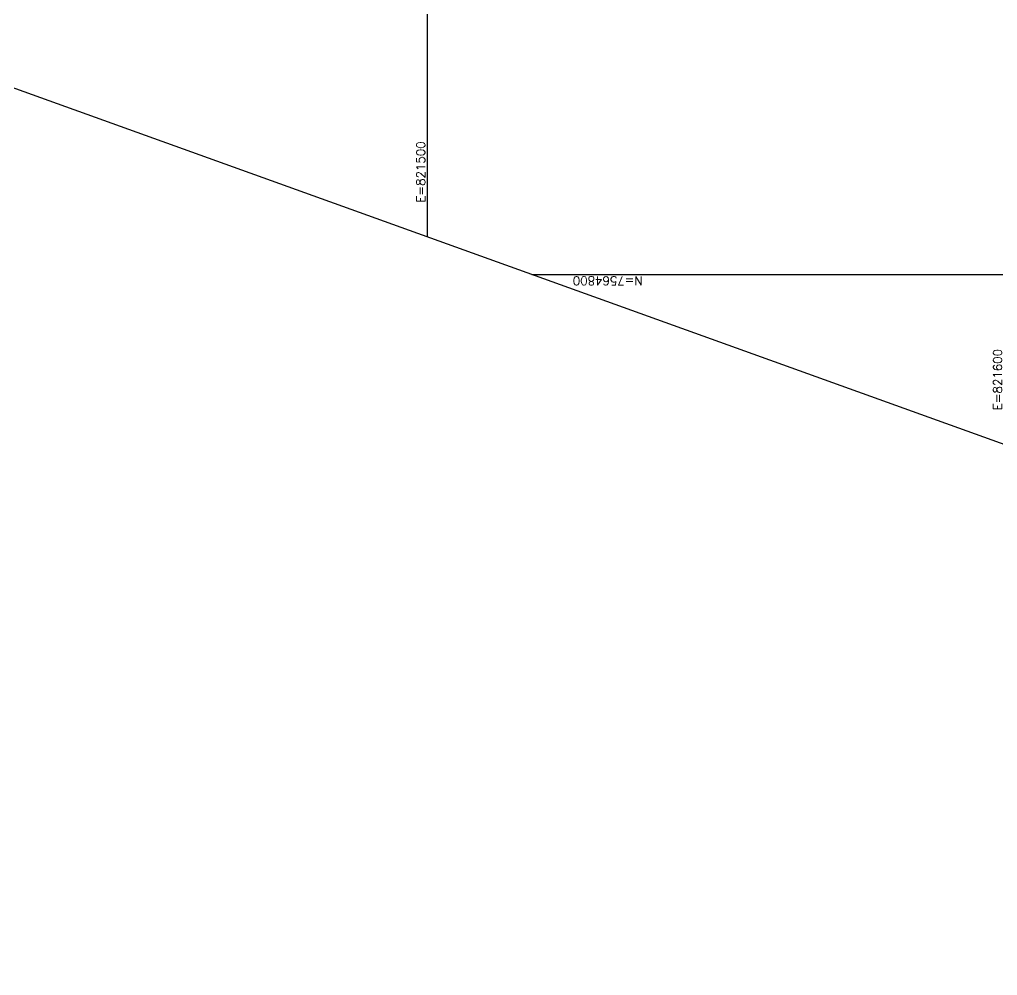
# Model space of a CAD drawing. Header units: metres. Extents: x 820373 to 834957, y 7564678 to 7566875.
# Drawn here: x 821429.3 to 821598.8, y 7564678.5 to 7564844.2 of the extents above; entities that cross this region are included whole.
import ezdxf
from ezdxf.enums import TextEntityAlignment as Align

# ---------------------------------------------------------------- set-up
doc = ezdxf.new("R2010")
doc.units = ezdxf.units.M
doc.layers.add('P-FOLHA', color=4, linetype='Continuous', plot=False)
doc.layers.add('P-MALHA-IMPAR', color=1, linetype='Continuous')
doc.styles.add('R60', font='romans.shx', dxfattribs={"height": 1.5})

# ---------------------------------------------------------------- blocks, each defined once
blk = doc.blocks.new('MALHA-IMPAR')
at = {"layer": 'P-MALHA-IMPAR'}
for p, q in [((821500, 7564806.5), (821500, 7565057.06)), ((821518.07, 7564800), (821899.47, 7564800))]:
    blk.add_line(p, q, dxfattribs=at)
at = {"layer": 'P-MALHA-IMPAR', "style": 'R60'}
for s, rotation, p in [('E=821500', 90, (821500, 7564817.75)), ('N=7564800', 180, (821531.21, 7564800.09)), ('E=821600', 90, (821600, 7564781.76))]:
    blk.add_text(s, height=1.5, rotation=rotation, dxfattribs=at).set_placement(p, align=Align.BOTTOM_CENTER)

msp = doc.modelspace()

# ---------------------------------------------------------------- linework, layer by layer
at = {"layer": 'P-FOLHA'}
msp.add_lwpolyline([(821935.565, 7564900.298), (821855.732, 7564678.477), (821097.352, 7564951.414), (821177.184, 7565173.235)], close=True, dxfattribs=at)

# ---------------------------------------------------------------- block references
at = {"layer": 'P-MALHA-IMPAR'}
msp.add_blockref('MALHA-IMPAR', (0, 0), dxfattribs=at)

doc.saveas('drawing.dxf')
